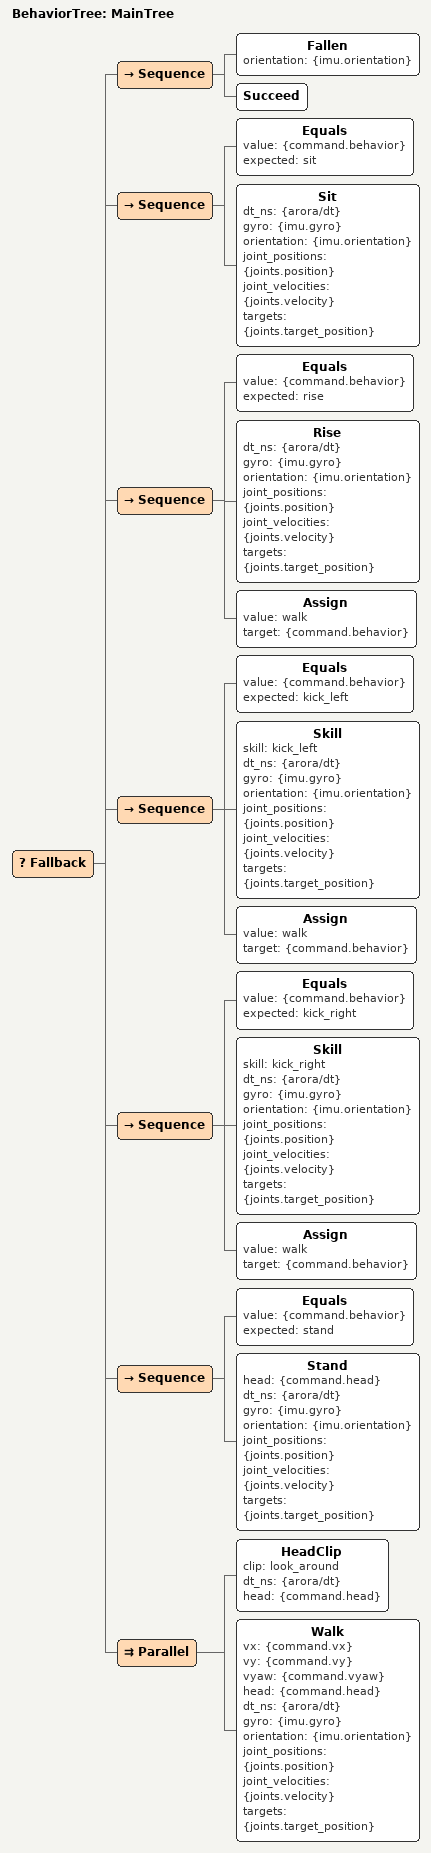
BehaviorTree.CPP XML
<root main_tree_to_execute="MainTree">
  <BehaviorTree ID="MainTree">
    <Fallback>
      <Sequence>
        <Fallen orientation="{imu.orientation}" />
        <Succeed />
      </Sequence>
      <Sequence>
        <Equals value="{command.behavior}" expected="sit" />
        <Sit dt_ns="{arora/dt}" gyro="{imu.gyro}" orientation="{imu.orientation}"
             joint_positions="{joints.position}" joint_velocities="{joints.velocity}"
             targets="{joints.target_position}" />
      </Sequence>
      <Sequence>
        <Equals value="{command.behavior}" expected="rise" />
        <Rise dt_ns="{arora/dt}" gyro="{imu.gyro}" orientation="{imu.orientation}"
             joint_positions="{joints.position}" joint_velocities="{joints.velocity}"
             targets="{joints.target_position}" />
        <Assign value="walk" target="{command.behavior}" />
      </Sequence>
      <Sequence>
        <Equals value="{command.behavior}" expected="kick_left" />
        <Skill skill="kick_left" dt_ns="{arora/dt}" gyro="{imu.gyro}" orientation="{imu.orientation}"
             joint_positions="{joints.position}" joint_velocities="{joints.velocity}"
             targets="{joints.target_position}" />
        <Assign value="walk" target="{command.behavior}" />
      </Sequence>
      <Sequence>
        <Equals value="{command.behavior}" expected="kick_right" />
        <Skill skill="kick_right" dt_ns="{arora/dt}" gyro="{imu.gyro}" orientation="{imu.orientation}"
             joint_positions="{joints.position}" joint_velocities="{joints.velocity}"
             targets="{joints.target_position}" />
        <Assign value="walk" target="{command.behavior}" />
      </Sequence>
      <Sequence>
        <Equals value="{command.behavior}" expected="stand" />
        <Stand head="{command.head}" dt_ns="{arora/dt}" gyro="{imu.gyro}" orientation="{imu.orientation}"
             joint_positions="{joints.position}" joint_velocities="{joints.velocity}"
             targets="{joints.target_position}" />
      </Sequence>
      <Parallel>
        <HeadClip clip="look_around" dt_ns="{arora/dt}" head="{command.head}" />
        <Walk vx="{command.vx}" vy="{command.vy}" vyaw="{command.vyaw}" head="{command.head}"
              dt_ns="{arora/dt}" gyro="{imu.gyro}" orientation="{imu.orientation}"
             joint_positions="{joints.position}" joint_velocities="{joints.velocity}"
             targets="{joints.target_position}" />
      </Parallel>
    </Fallback>
  </BehaviorTree>
</root>
